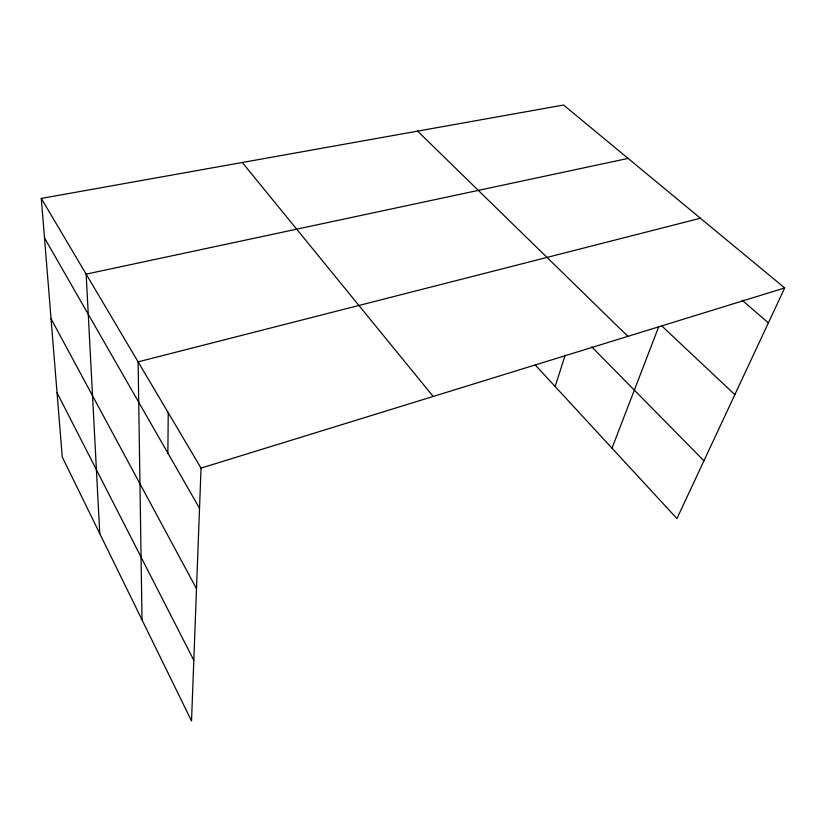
<?xml version="1.0" encoding="UTF-8"?>
<svg xmlns="http://www.w3.org/2000/svg" width="826" height="826" viewBox="0 0 826 826"><rect width="100%" height="100%" fill="white"/><g stroke="black" fill="none" stroke-linecap="round" stroke-linejoin="round"><path stroke-width="1.24" d="M167.874 453.092L168.236 412.721M41.3 198.426L201.038 468.105L191.529 720.974L62.249 456.995L41.3 198.426L563.559 105.026L784.7 287.944L676.948 518.563L535.351 365.082M555.144 386.537L565.19 355.118M612.004 448.177L658.828 326.415M201.038 468.105L784.7 287.944M700.427 218.24L138.107 361.86L142.02 619.882M628.09 158.406L86.152 274.139L99.76 533.596M742.078 300.179L768.376 322.883M661.616 325.774L734.841 394.652M417.605 131.127L627.874 336.347M591.788 346.92L703.938 460.794M242.266 162.485L433.154 396.459M44.501 237.95L199.52 508.289M51.047 318.753L196.505 588.69M57.046 392.742L193.811 660.294"/></g></svg>
